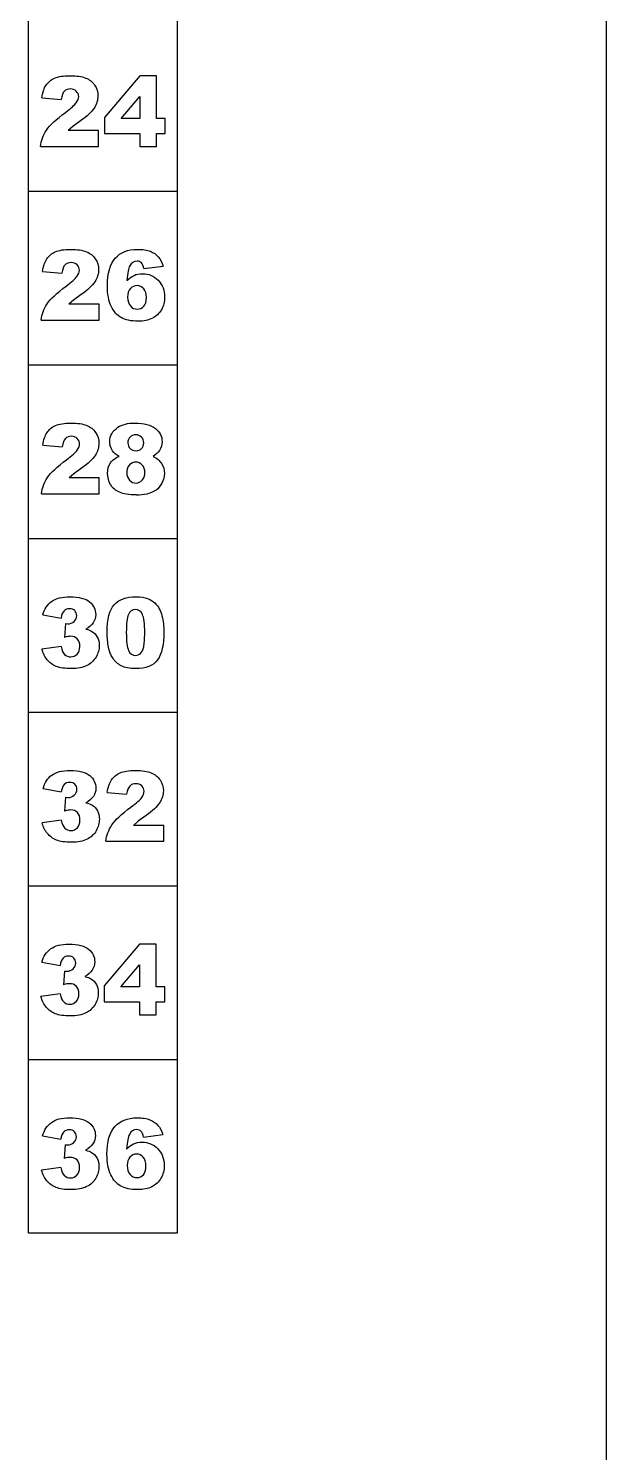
# Model space of a CAD drawing. Header units: inches. Extents: x 0 to 32, y 0 to 130.
# Drawn here: x 20.6 to 32.25, y 14.83 to 43.52 of the extents above; entities that cross this region are included whole.
import ezdxf

# ---------------------------------------------------------------- set-up
doc = ezdxf.new("R2010")
doc.units = ezdxf.units.IN
doc.header["$LTSCALE"] = 1.21
doc.header["$MEASUREMENT"] = 0
doc.layers.get('0').update_dxf_attribs({"linetype": 'CONTINUOUS'})
doc.layers.add('03___PRT_ALL_CURVES', color=7, linetype='CONTINUOUS')

msp = doc.modelspace()

# ---------------------------------------------------------------- linework, layer by layer
at = {"color": 7, "linetype": 'Continuous'}
msp.add_line((32.25, 6), (32.25, 124), dxfattribs=at)
at = {"layer": '03___PRT_ALL_CURVES', "color": 4, "linetype": 'Continuous'}
for p, q in [((20.6, 19.25), (20.6, 82.25)), ((23.6, 82.25), (23.6, 19.25)), ((22.843, 42.574), (22.135, 41.732)), ((23.182, 42.574), (22.843, 42.574)), ((23.182, 41.713), (23.182, 42.574)), ((20.87, 42.127), (21.26, 42.095)), ((22.468, 41.713), (22.843, 42.154)), ((22.843, 42.154), (22.843, 41.713)), ((21.651, 41.666), (21.494, 41.552)), ((22.135, 41.732), (22.135, 41.412)), ((22.843, 41.713), (22.468, 41.713)), ((23.358, 41.713), (23.182, 41.713)), ((23.358, 41.412), (23.358, 41.713)), ((21.494, 41.552), (21.401, 41.467)), ((22.009, 41.467), (21.401, 41.467)), ((22.009, 41.15), (22.009, 41.467)), ((22.135, 41.412), (22.843, 41.412)), ((22.843, 41.412), (22.843, 41.15)), ((23.182, 41.412), (23.358, 41.412)), ((23.182, 41.15), (23.182, 41.412)), ((20.842, 41.15), (22.009, 41.15)), ((22.843, 41.15), (23.182, 41.15)), ((20.6, 40.25), (23.6, 40.25)), ((20.884, 38.627), (21.274, 38.595)), ((22.928, 38.687), (23.315, 38.735)), ((21.665, 38.166), (21.508, 38.052)), ((21.508, 38.052), (21.415, 37.967)), ((22.023, 37.967), (21.415, 37.967)), ((22.023, 37.65), (22.023, 37.967)), ((20.856, 37.65), (22.023, 37.65)), ((20.6, 36.75), (23.6, 36.75)), ((20.89, 35.127), (21.28, 35.095)), ((21.514, 34.552), (21.421, 34.467)), ((22.028, 34.467), (21.421, 34.467)), ((21.671, 34.666), (21.514, 34.552)), ((22.028, 34.15), (22.028, 34.467)), ((20.861, 34.15), (22.028, 34.15)), ((20.6, 33.25), (23.6, 33.25)), ((20.891, 31.711), (21.259, 31.645)), ((21.343, 31.532), (21.323, 31.255)), ((21.343, 31.532), (21.393, 31.528)), ((21.259, 31.071), (20.87, 31.02)), ((20.6, 29.75), (23.6, 29.75)), ((20.894, 28.211), (21.262, 28.145)), ((22.189, 28.127), (22.578, 28.095)), ((21.346, 28.032), (21.326, 27.755)), ((21.346, 28.032), (21.396, 28.028)), ((21.262, 27.571), (20.873, 27.52)), ((22.813, 27.552), (22.72, 27.467)), ((22.97, 27.666), (22.813, 27.552)), ((23.327, 27.467), (22.72, 27.467)), ((23.327, 27.15), (23.327, 27.467)), ((22.16, 27.15), (23.327, 27.15)), ((20.6, 26.25), (23.6, 26.25)), ((22.835, 25.074), (22.126, 24.232)), ((23.174, 25.074), (22.835, 25.074)), ((23.174, 24.213), (23.174, 25.074)), ((20.871, 24.711), (21.239, 24.645)), ((21.323, 24.532), (21.303, 24.255)), ((21.323, 24.532), (21.374, 24.528)), ((22.46, 24.213), (22.835, 24.654)), ((22.835, 24.654), (22.835, 24.213)), ((22.126, 24.232), (22.126, 23.912)), ((22.835, 24.213), (22.46, 24.213)), ((23.35, 24.213), (23.174, 24.213)), ((23.35, 23.912), (23.35, 24.213)), ((21.239, 24.071), (20.85, 24.02)), ((22.126, 23.912), (22.835, 23.912)), ((22.835, 23.912), (22.835, 23.65)), ((23.174, 23.912), (23.35, 23.912)), ((23.174, 23.65), (23.174, 23.912)), ((22.835, 23.65), (23.174, 23.65)), ((20.6, 22.75), (23.6, 22.75)), ((20.885, 21.211), (21.253, 21.145)), ((21.337, 21.032), (21.317, 20.755)), ((21.337, 21.032), (21.388, 21.028)), ((22.919, 21.187), (23.306, 21.235)), ((21.253, 20.571), (20.864, 20.52)), ((23.6, 19.25), (20.6, 19.25))]:
    msp.add_line(p, q, dxfattribs=at)
msp.add_arc((22.774, 35.197), 1.071, 270.0061, 282.0044, dxfattribs=at)
for points in [[(20.954, 42.383), (20.995, 42.444), (21.052, 42.492), (21.126, 42.524)], [(21.126, 42.524), (21.201, 42.557), (21.303, 42.574), (21.435, 42.574)], [(21.435, 42.574), (21.571, 42.574), (21.677, 42.558), (21.754, 42.527)], [(21.754, 42.527), (21.83, 42.496), (21.889, 42.448), (21.933, 42.383)], [(20.87, 42.127), (20.886, 42.236), (20.913, 42.322), (20.954, 42.383)], [(21.323, 42.26), (21.292, 42.229), (21.271, 42.174), (21.26, 42.095)], [(21.445, 42.307), (21.396, 42.307), (21.355, 42.291), (21.323, 42.26)], [(21.564, 42.262), (21.532, 42.292), (21.493, 42.307), (21.445, 42.307)], [(21.612, 42.153), (21.612, 42.195), (21.595, 42.231), (21.564, 42.262)], [(21.933, 42.383), (21.977, 42.318), (21.999, 42.246), (21.999, 42.166)], [(21.345, 41.835), (21.459, 41.919), (21.531, 41.984), (21.563, 42.028)], [(21.563, 42.028), (21.595, 42.072), (21.612, 42.113), (21.612, 42.153)], [(21.924, 41.921), (21.874, 41.843), (21.783, 41.758), (21.651, 41.666)], [(21.999, 42.166), (21.999, 42.08), (21.973, 41.999), (21.924, 41.921)], [(20.963, 41.475), (21.031, 41.576), (21.158, 41.696), (21.345, 41.835)], [(20.842, 41.15), (20.855, 41.265), (20.895, 41.373), (20.963, 41.475)], [(21.14, 39.024), (21.215, 39.057), (21.317, 39.074), (21.449, 39.074)], [(21.449, 39.074), (21.585, 39.074), (21.691, 39.058), (21.768, 39.027)], [(21.768, 39.027), (21.844, 38.996), (21.903, 38.948), (21.947, 38.883)], [(22.35, 38.897), (22.456, 39.015), (22.603, 39.074), (22.792, 39.074)], [(22.792, 39.074), (22.903, 39.074), (22.991, 39.061), (23.056, 39.035)], [(23.056, 39.035), (23.121, 39.009), (23.174, 38.972), (23.217, 38.922)], [(20.884, 38.627), (20.9, 38.736), (20.927, 38.822), (20.968, 38.883)], [(20.968, 38.883), (21.008, 38.944), (21.066, 38.992), (21.14, 39.024)], [(21.337, 38.76), (21.305, 38.729), (21.284, 38.674), (21.274, 38.595)], [(21.459, 38.807), (21.41, 38.807), (21.368, 38.791), (21.337, 38.76)], [(21.578, 38.762), (21.546, 38.792), (21.507, 38.807), (21.459, 38.807)], [(21.625, 38.653), (21.625, 38.695), (21.609, 38.731), (21.578, 38.762)], [(21.947, 38.883), (21.991, 38.818), (22.013, 38.746), (22.013, 38.666)], [(22.191, 38.342), (22.191, 38.594), (22.243, 38.78), (22.35, 38.897)], [(22.641, 38.74), (22.616, 38.694), (22.597, 38.595), (22.585, 38.445)], [(22.789, 38.835), (22.726, 38.835), (22.676, 38.803), (22.641, 38.74)], [(22.876, 38.801), (22.853, 38.824), (22.823, 38.835), (22.789, 38.835)], [(22.928, 38.687), (22.917, 38.741), (22.9, 38.779), (22.876, 38.801)], [(23.217, 38.922), (23.259, 38.872), (23.292, 38.809), (23.315, 38.735)], [(21.359, 38.335), (21.473, 38.419), (21.545, 38.484), (21.577, 38.528)], [(21.577, 38.528), (21.609, 38.572), (21.625, 38.613), (21.625, 38.653)], [(22.013, 38.666), (22.013, 38.58), (21.987, 38.499), (21.938, 38.421)], [(22.585, 38.445), (22.631, 38.492), (22.679, 38.527), (22.728, 38.55)], [(22.728, 38.55), (22.777, 38.573), (22.833, 38.584), (22.898, 38.584)], [(22.898, 38.584), (23.023, 38.584), (23.129, 38.539), (23.214, 38.45)], [(20.977, 37.975), (21.045, 38.076), (21.172, 38.196), (21.359, 38.335)], [(21.938, 38.421), (21.888, 38.343), (21.797, 38.258), (21.665, 38.166)], [(22.266, 37.926), (22.216, 38.031), (22.191, 38.17), (22.191, 38.342)], [(22.653, 38.283), (22.617, 38.243), (22.598, 38.186), (22.598, 38.111)], [(22.789, 38.343), (22.735, 38.343), (22.689, 38.323), (22.653, 38.283)], [(22.922, 38.281), (22.886, 38.322), (22.842, 38.343), (22.789, 38.343)], [(22.976, 38.101), (22.976, 38.179), (22.958, 38.239), (22.922, 38.281)], [(23.214, 38.45), (23.3, 38.361), (23.344, 38.248), (23.344, 38.111)], [(20.856, 37.65), (20.869, 37.765), (20.909, 37.873), (20.977, 37.975)], [(22.469, 37.698), (22.385, 37.745), (22.317, 37.821), (22.266, 37.926)], [(22.598, 38.111), (22.598, 38.035), (22.618, 37.976), (22.656, 37.933)], [(22.656, 37.933), (22.694, 37.89), (22.741, 37.869), (22.796, 37.869)], [(22.796, 37.869), (22.847, 37.869), (22.89, 37.888), (22.924, 37.927)], [(22.924, 37.927), (22.959, 37.965), (22.976, 38.023), (22.976, 38.101)], [(23.344, 38.111), (23.344, 38.019), (23.322, 37.935), (23.278, 37.858)], [(22.807, 37.626), (22.666, 37.626), (22.554, 37.65), (22.469, 37.698)], [(23.097, 37.685), (23.02, 37.646), (22.923, 37.626), (22.807, 37.626)], [(23.278, 37.858), (23.235, 37.782), (23.174, 37.724), (23.097, 37.685)], [(20.89, 35.127), (20.905, 35.236), (20.933, 35.322), (20.974, 35.383)], [(20.974, 35.383), (21.014, 35.444), (21.071, 35.492), (21.146, 35.524)], [(21.146, 35.524), (21.22, 35.557), (21.323, 35.574), (21.454, 35.574)], [(21.465, 35.307), (21.415, 35.307), (21.374, 35.291), (21.343, 35.26)], [(21.454, 35.574), (21.591, 35.574), (21.697, 35.558), (21.773, 35.527)], [(21.583, 35.262), (21.552, 35.292), (21.513, 35.307), (21.465, 35.307)], [(21.773, 35.527), (21.85, 35.496), (21.909, 35.448), (21.953, 35.383)], [(21.953, 35.383), (21.997, 35.318), (22.019, 35.246), (22.019, 35.166)], [(22.238, 35.2), (22.238, 35.317), (22.292, 35.413), (22.403, 35.488)], [(22.403, 35.488), (22.489, 35.545), (22.602, 35.574), (22.744, 35.574)], [(22.763, 35.337), (22.715, 35.337), (22.677, 35.322), (22.647, 35.292)], [(22.744, 35.574), (22.931, 35.574), (23.068, 35.538), (23.158, 35.467)], [(22.877, 35.291), (22.847, 35.322), (22.809, 35.337), (22.763, 35.337)], [(23.158, 35.467), (23.248, 35.395), (23.293, 35.306), (23.293, 35.198)], [(21.343, 35.26), (21.311, 35.229), (21.29, 35.174), (21.28, 35.095)], [(21.365, 34.835), (21.478, 34.919), (21.551, 34.984), (21.583, 35.028)], [(21.631, 35.153), (21.631, 35.195), (21.615, 35.231), (21.583, 35.262)], [(21.583, 35.028), (21.615, 35.072), (21.631, 35.113), (21.631, 35.153)], [(22.019, 35.166), (22.019, 35.08), (21.993, 34.999), (21.944, 34.921)], [(22.295, 35.011), (22.257, 35.066), (22.238, 35.129), (22.238, 35.2)], [(22.429, 34.903), (22.367, 34.935), (22.323, 34.971), (22.295, 35.011)], [(22.647, 35.292), (22.618, 35.263), (22.603, 35.224), (22.603, 35.178)], [(22.603, 35.178), (22.603, 35.129), (22.618, 35.09), (22.648, 35.06)], [(22.648, 35.06), (22.679, 35.03), (22.719, 35.016), (22.769, 35.016)], [(22.769, 35.016), (22.813, 35.016), (22.851, 35.03), (22.88, 35.06)], [(22.922, 35.174), (22.922, 35.221), (22.907, 35.261), (22.877, 35.291)], [(22.88, 35.06), (22.908, 35.089), (22.922, 35.127), (22.922, 35.174)], [(23.239, 35.021), (23.213, 34.98), (23.171, 34.941), (23.113, 34.903)], [(23.293, 35.198), (23.293, 35.135), (23.275, 35.075), (23.239, 35.021)], [(20.983, 34.475), (21.05, 34.576), (21.177, 34.696), (21.365, 34.835)], [(21.944, 34.921), (21.894, 34.843), (21.803, 34.758), (21.671, 34.666)], [(22.195, 34.562), (22.195, 34.644), (22.214, 34.712), (22.252, 34.77)], [(22.252, 34.77), (22.29, 34.827), (22.348, 34.871), (22.429, 34.903)], [(22.636, 34.73), (22.599, 34.691), (22.582, 34.64), (22.582, 34.575)], [(22.763, 34.787), (22.714, 34.787), (22.672, 34.768), (22.636, 34.73)], [(22.891, 34.728), (22.854, 34.767), (22.811, 34.787), (22.763, 34.787)], [(22.948, 34.576), (22.948, 34.637), (22.929, 34.688), (22.891, 34.728)], [(23.113, 34.903), (23.189, 34.866), (23.245, 34.818), (23.282, 34.758)], [(23.282, 34.758), (23.32, 34.698), (23.339, 34.632), (23.339, 34.56)], [(20.861, 34.15), (20.875, 34.265), (20.915, 34.373), (20.983, 34.475)], [(22.255, 34.333), (22.215, 34.401), (22.195, 34.478), (22.195, 34.562)], [(22.582, 34.575), (22.582, 34.513), (22.6, 34.462), (22.638, 34.423)], [(22.892, 34.424), (22.929, 34.464), (22.948, 34.515), (22.948, 34.576)], [(23.339, 34.56), (23.339, 34.489), (23.322, 34.424), (23.29, 34.363)], [(22.434, 34.179), (22.356, 34.213), (22.296, 34.265), (22.255, 34.333)], [(22.774, 34.126), (22.625, 34.126), (22.513, 34.144), (22.434, 34.179)], [(22.638, 34.423), (22.676, 34.384), (22.719, 34.365), (22.768, 34.365)], [(22.768, 34.365), (22.813, 34.365), (22.855, 34.384), (22.892, 34.424)], [(23.172, 34.222), (23.125, 34.189), (23.066, 34.164), (22.997, 34.15)], [(23.29, 34.363), (23.257, 34.302), (23.218, 34.255), (23.172, 34.222)], [(20.891, 31.711), (20.922, 31.827), (20.98, 31.917), (21.067, 31.98)], [(21.067, 31.98), (21.154, 32.042), (21.277, 32.074), (21.436, 32.074)], [(21.436, 32.074), (21.619, 32.074), (21.75, 32.039), (21.832, 31.971)], [(21.832, 31.971), (21.914, 31.903), (21.955, 31.818), (21.955, 31.715)], [(22.186, 31.356), (22.186, 31.621), (22.234, 31.807), (22.329, 31.914)], [(22.329, 31.914), (22.425, 32.02), (22.571, 32.074), (22.768, 32.074)], [(22.768, 32.074), (22.861, 32.074), (22.938, 32.061), (23, 32.038)], [(23, 32.038), (23.06, 32.016), (23.109, 31.985), (23.148, 31.948)], [(23.148, 31.948), (23.186, 31.911), (23.215, 31.871), (23.237, 31.83)], [(21.317, 31.79), (21.288, 31.763), (21.268, 31.714), (21.259, 31.645)], [(21.429, 31.832), (21.383, 31.832), (21.346, 31.818), (21.317, 31.79)], [(21.393, 31.528), (21.444, 31.528), (21.486, 31.544), (21.52, 31.576)], [(21.533, 31.794), (21.508, 31.819), (21.473, 31.832), (21.429, 31.832)], [(21.52, 31.576), (21.555, 31.609), (21.572, 31.647), (21.572, 31.692)], [(21.572, 31.692), (21.572, 31.734), (21.559, 31.768), (21.533, 31.794)], [(21.955, 31.715), (21.955, 31.654), (21.938, 31.599), (21.905, 31.551)], [(22.615, 31.717), (22.586, 31.652), (22.572, 31.53), (22.572, 31.355)], [(22.754, 31.815), (22.689, 31.815), (22.643, 31.782), (22.615, 31.717)], [(22.895, 31.719), (22.864, 31.783), (22.817, 31.815), (22.754, 31.815)], [(22.943, 31.344), (22.943, 31.53), (22.927, 31.655), (22.895, 31.719)], [(23.237, 31.83), (23.259, 31.789), (23.277, 31.742), (23.291, 31.687)], [(23.291, 31.687), (23.317, 31.582), (23.33, 31.473), (23.33, 31.361)], [(21.905, 31.551), (21.872, 31.501), (21.822, 31.458), (21.755, 31.422)], [(21.755, 31.422), (21.809, 31.408), (21.851, 31.392), (21.879, 31.375)], [(21.879, 31.375), (21.925, 31.346), (21.962, 31.308), (21.987, 31.261)], [(22.214, 31.059), (22.195, 31.148), (22.186, 31.247), (22.186, 31.356)], [(22.572, 31.355), (22.572, 31.176), (22.587, 31.054), (22.619, 30.989)], [(22.922, 31.064), (22.936, 31.124), (22.943, 31.217), (22.943, 31.344)], [(23.33, 31.361), (23.33, 31.106), (23.287, 30.92), (23.201, 30.803)], [(20.979, 30.802), (20.931, 30.859), (20.895, 30.932), (20.87, 31.02)], [(21.259, 31.071), (21.274, 30.993), (21.297, 30.938), (21.329, 30.908)], [(21.449, 31.277), (21.418, 31.277), (21.376, 31.27), (21.323, 31.255)], [(21.584, 31.224), (21.551, 31.259), (21.506, 31.277), (21.449, 31.277)], [(21.582, 30.92), (21.617, 30.958), (21.635, 31.009), (21.635, 31.073)], [(21.635, 31.073), (21.635, 31.138), (21.618, 31.188), (21.584, 31.224)], [(22.026, 31.094), (22.026, 31.012), (22.005, 30.934), (21.962, 30.859)], [(21.987, 31.261), (22.013, 31.214), (22.026, 31.159), (22.026, 31.094)], [(22.292, 30.847), (22.259, 30.899), (22.233, 30.969), (22.214, 31.059)], [(22.858, 30.933), (22.887, 30.96), (22.909, 31.004), (22.922, 31.064)], [(21.16, 30.671), (21.087, 30.701), (21.027, 30.745), (20.979, 30.802)], [(21.329, 30.908), (21.362, 30.877), (21.403, 30.863), (21.453, 30.863)], [(21.453, 30.863), (21.504, 30.863), (21.548, 30.882), (21.582, 30.92)], [(21.962, 30.859), (21.92, 30.785), (21.858, 30.726), (21.778, 30.687)], [(22.471, 30.682), (22.399, 30.72), (22.339, 30.775), (22.292, 30.847)], [(22.619, 30.989), (22.65, 30.924), (22.696, 30.892), (22.756, 30.892)], [(22.756, 30.892), (22.795, 30.892), (22.83, 30.905), (22.858, 30.933)], [(23.201, 30.803), (23.115, 30.684), (22.967, 30.626), (22.757, 30.626)], [(21.462, 30.626), (21.334, 30.626), (21.234, 30.641), (21.16, 30.671)], [(21.778, 30.687), (21.698, 30.647), (21.592, 30.626), (21.462, 30.626)], [(22.757, 30.626), (22.639, 30.626), (22.544, 30.645), (22.471, 30.682)], [(20.894, 28.211), (20.924, 28.327), (20.983, 28.417), (21.07, 28.48)], [(21.07, 28.48), (21.156, 28.542), (21.28, 28.574), (21.439, 28.574)], [(21.439, 28.574), (21.622, 28.574), (21.753, 28.539), (21.835, 28.471)], [(21.835, 28.471), (21.917, 28.403), (21.958, 28.318), (21.958, 28.215)], [(22.273, 28.383), (22.313, 28.444), (22.37, 28.492), (22.445, 28.524)], [(22.445, 28.524), (22.519, 28.557), (22.621, 28.574), (22.753, 28.574)], [(22.753, 28.574), (22.89, 28.574), (22.996, 28.558), (23.072, 28.527)], [(23.072, 28.527), (23.149, 28.496), (23.208, 28.448), (23.252, 28.383)], [(21.32, 28.29), (21.291, 28.263), (21.271, 28.214), (21.262, 28.145)], [(21.432, 28.332), (21.386, 28.332), (21.348, 28.318), (21.32, 28.29)], [(21.536, 28.294), (21.511, 28.319), (21.475, 28.332), (21.432, 28.332)], [(21.523, 28.076), (21.558, 28.109), (21.575, 28.147), (21.575, 28.192)], [(21.575, 28.192), (21.575, 28.234), (21.561, 28.268), (21.536, 28.294)], [(21.958, 28.215), (21.958, 28.154), (21.941, 28.099), (21.908, 28.051)], [(22.189, 28.127), (22.204, 28.236), (22.232, 28.322), (22.273, 28.383)], [(22.642, 28.26), (22.61, 28.229), (22.589, 28.174), (22.578, 28.095)], [(22.764, 28.307), (22.714, 28.307), (22.673, 28.291), (22.642, 28.26)], [(22.882, 28.262), (22.851, 28.292), (22.811, 28.307), (22.764, 28.307)], [(22.93, 28.153), (22.93, 28.195), (22.914, 28.231), (22.882, 28.262)], [(22.882, 28.028), (22.914, 28.072), (22.93, 28.113), (22.93, 28.153)], [(23.318, 28.166), (23.318, 28.08), (23.292, 27.999), (23.242, 27.921)], [(23.252, 28.383), (23.296, 28.318), (23.318, 28.246), (23.318, 28.166)], [(21.396, 28.028), (21.447, 28.028), (21.489, 28.044), (21.523, 28.076)], [(21.908, 28.051), (21.875, 28.001), (21.825, 27.958), (21.758, 27.922)], [(21.758, 27.922), (21.812, 27.908), (21.854, 27.892), (21.882, 27.875)], [(21.882, 27.875), (21.928, 27.846), (21.964, 27.808), (21.99, 27.761)], [(22.663, 27.835), (22.777, 27.919), (22.85, 27.984), (22.882, 28.028)], [(23.242, 27.921), (23.192, 27.843), (23.102, 27.758), (22.97, 27.666)], [(21.262, 27.571), (21.277, 27.493), (21.3, 27.438), (21.332, 27.408)], [(21.452, 27.777), (21.421, 27.777), (21.379, 27.77), (21.326, 27.755)], [(21.587, 27.724), (21.554, 27.759), (21.509, 27.777), (21.452, 27.777)], [(21.585, 27.42), (21.62, 27.458), (21.638, 27.509), (21.638, 27.573)], [(21.638, 27.573), (21.638, 27.638), (21.621, 27.688), (21.587, 27.724)], [(22.029, 27.594), (22.029, 27.512), (22.007, 27.434), (21.965, 27.359)], [(21.99, 27.761), (22.016, 27.714), (22.029, 27.659), (22.029, 27.594)], [(22.281, 27.475), (22.349, 27.576), (22.476, 27.696), (22.663, 27.835)], [(20.982, 27.302), (20.934, 27.359), (20.898, 27.432), (20.873, 27.52)], [(21.163, 27.171), (21.09, 27.201), (21.029, 27.245), (20.982, 27.302)], [(21.332, 27.408), (21.365, 27.377), (21.406, 27.363), (21.455, 27.363)], [(21.455, 27.363), (21.507, 27.363), (21.551, 27.382), (21.585, 27.42)], [(21.965, 27.359), (21.922, 27.285), (21.861, 27.226), (21.781, 27.187)], [(22.16, 27.15), (22.174, 27.265), (22.214, 27.373), (22.281, 27.475)], [(21.465, 27.126), (21.337, 27.126), (21.237, 27.141), (21.163, 27.171)], [(21.781, 27.187), (21.701, 27.147), (21.595, 27.126), (21.465, 27.126)], [(20.871, 24.711), (20.902, 24.827), (20.96, 24.917), (21.047, 24.98)], [(21.047, 24.98), (21.134, 25.042), (21.257, 25.074), (21.417, 25.074)], [(21.417, 25.074), (21.599, 25.074), (21.731, 25.039), (21.813, 24.971)], [(21.813, 24.971), (21.894, 24.903), (21.935, 24.818), (21.935, 24.715)], [(21.297, 24.79), (21.269, 24.763), (21.249, 24.714), (21.239, 24.645)], [(21.409, 24.832), (21.363, 24.832), (21.326, 24.818), (21.297, 24.79)], [(21.514, 24.794), (21.488, 24.819), (21.453, 24.832), (21.409, 24.832)], [(21.501, 24.576), (21.535, 24.609), (21.552, 24.647), (21.552, 24.692)], [(21.552, 24.692), (21.552, 24.734), (21.539, 24.768), (21.514, 24.794)], [(21.935, 24.715), (21.935, 24.654), (21.918, 24.599), (21.885, 24.551)], [(21.374, 24.528), (21.424, 24.528), (21.466, 24.544), (21.501, 24.576)], [(21.885, 24.551), (21.852, 24.501), (21.803, 24.458), (21.736, 24.422)], [(21.736, 24.422), (21.789, 24.408), (21.831, 24.392), (21.86, 24.375)], [(21.429, 24.277), (21.399, 24.277), (21.357, 24.27), (21.303, 24.255)], [(21.564, 24.224), (21.531, 24.259), (21.486, 24.277), (21.429, 24.277)], [(21.615, 24.073), (21.615, 24.138), (21.598, 24.188), (21.564, 24.224)], [(21.86, 24.375), (21.906, 24.346), (21.942, 24.308), (21.968, 24.261)], [(21.968, 24.261), (21.994, 24.214), (22.007, 24.159), (22.007, 24.094)], [(20.959, 23.802), (20.912, 23.859), (20.875, 23.932), (20.85, 24.02)], [(21.239, 24.071), (21.254, 23.993), (21.277, 23.938), (21.31, 23.908)], [(21.31, 23.908), (21.342, 23.877), (21.383, 23.863), (21.433, 23.863)], [(21.433, 23.863), (21.485, 23.863), (21.528, 23.882), (21.563, 23.92)], [(21.563, 23.92), (21.597, 23.958), (21.615, 24.009), (21.615, 24.073)], [(21.943, 23.859), (21.9, 23.785), (21.839, 23.726), (21.758, 23.687)], [(22.007, 24.094), (22.007, 24.012), (21.985, 23.934), (21.943, 23.859)], [(21.141, 23.671), (21.067, 23.701), (21.007, 23.745), (20.959, 23.802)], [(21.442, 23.626), (21.315, 23.626), (21.214, 23.641), (21.141, 23.671)], [(21.758, 23.687), (21.678, 23.647), (21.572, 23.626), (21.442, 23.626)], [(21.061, 21.48), (21.148, 21.542), (21.271, 21.574), (21.431, 21.574)], [(21.431, 21.574), (21.613, 21.574), (21.745, 21.539), (21.826, 21.471)], [(22.341, 21.397), (22.448, 21.515), (22.595, 21.574), (22.784, 21.574)], [(22.784, 21.574), (22.895, 21.574), (22.982, 21.561), (23.047, 21.535)], [(23.047, 21.535), (23.112, 21.509), (23.166, 21.472), (23.208, 21.422)], [(20.885, 21.211), (20.916, 21.327), (20.974, 21.417), (21.061, 21.48)], [(21.311, 21.29), (21.283, 21.263), (21.262, 21.214), (21.253, 21.145)], [(21.423, 21.332), (21.377, 21.332), (21.34, 21.318), (21.311, 21.29)], [(21.527, 21.294), (21.502, 21.319), (21.467, 21.332), (21.423, 21.332)], [(21.566, 21.192), (21.566, 21.234), (21.553, 21.268), (21.527, 21.294)], [(21.826, 21.471), (21.908, 21.403), (21.949, 21.318), (21.949, 21.215)], [(22.182, 20.842), (22.182, 21.094), (22.235, 21.28), (22.341, 21.397)], [(22.633, 21.24), (22.607, 21.194), (22.588, 21.095), (22.577, 20.945)], [(22.78, 21.335), (22.717, 21.335), (22.667, 21.303), (22.633, 21.24)], [(22.868, 21.301), (22.844, 21.324), (22.814, 21.335), (22.78, 21.335)], [(22.919, 21.187), (22.909, 21.241), (22.892, 21.279), (22.868, 21.301)], [(23.208, 21.422), (23.251, 21.372), (23.283, 21.309), (23.306, 21.235)], [(21.388, 21.028), (21.438, 21.028), (21.48, 21.044), (21.515, 21.076)], [(21.515, 21.076), (21.549, 21.109), (21.566, 21.147), (21.566, 21.192)], [(21.899, 21.051), (21.866, 21.001), (21.816, 20.958), (21.75, 20.922)], [(21.949, 21.215), (21.949, 21.154), (21.932, 21.099), (21.899, 21.051)], [(22.577, 20.945), (22.622, 20.992), (22.67, 21.027), (22.72, 21.05)], [(22.72, 21.05), (22.768, 21.073), (22.825, 21.084), (22.89, 21.084)], [(22.89, 21.084), (23.014, 21.084), (23.12, 21.039), (23.206, 20.95)], [(23.206, 20.95), (23.292, 20.861), (23.336, 20.748), (23.336, 20.611)], [(21.443, 20.777), (21.412, 20.777), (21.37, 20.77), (21.317, 20.755)], [(21.578, 20.724), (21.545, 20.759), (21.5, 20.777), (21.443, 20.777)], [(21.629, 20.573), (21.629, 20.638), (21.612, 20.688), (21.578, 20.724)], [(21.75, 20.922), (21.803, 20.908), (21.845, 20.892), (21.873, 20.875)], [(21.873, 20.875), (21.92, 20.846), (21.956, 20.808), (21.982, 20.761)], [(21.982, 20.761), (22.007, 20.714), (22.021, 20.659), (22.021, 20.594)], [(22.258, 20.426), (22.207, 20.531), (22.182, 20.67), (22.182, 20.842)], [(22.644, 20.783), (22.608, 20.743), (22.59, 20.686), (22.59, 20.611)], [(22.781, 20.843), (22.726, 20.843), (22.681, 20.823), (22.644, 20.783)], [(22.913, 20.781), (22.877, 20.822), (22.833, 20.843), (22.781, 20.843)], [(22.967, 20.601), (22.967, 20.679), (22.949, 20.739), (22.913, 20.781)], [(20.973, 20.302), (20.925, 20.359), (20.889, 20.432), (20.864, 20.52)], [(21.253, 20.571), (21.268, 20.493), (21.291, 20.438), (21.324, 20.408)], [(21.324, 20.408), (21.356, 20.377), (21.397, 20.363), (21.447, 20.363)], [(21.447, 20.363), (21.498, 20.363), (21.542, 20.382), (21.577, 20.42)], [(21.577, 20.42), (21.611, 20.458), (21.629, 20.509), (21.629, 20.573)], [(22.021, 20.594), (22.021, 20.512), (21.999, 20.434), (21.956, 20.359)], [(22.461, 20.198), (22.376, 20.245), (22.308, 20.321), (22.258, 20.426)], [(22.59, 20.611), (22.59, 20.535), (22.609, 20.476), (22.647, 20.433)], [(22.647, 20.433), (22.685, 20.39), (22.732, 20.369), (22.788, 20.369)], [(22.788, 20.369), (22.838, 20.369), (22.881, 20.388), (22.916, 20.427)], [(22.916, 20.427), (22.95, 20.465), (22.967, 20.523), (22.967, 20.601)], [(23.336, 20.611), (23.336, 20.519), (23.314, 20.435), (23.27, 20.358)], [(21.155, 20.171), (21.081, 20.201), (21.021, 20.245), (20.973, 20.302)], [(21.456, 20.126), (21.328, 20.126), (21.228, 20.141), (21.155, 20.171)], [(21.772, 20.187), (21.692, 20.147), (21.586, 20.126), (21.456, 20.126)], [(21.956, 20.359), (21.914, 20.285), (21.853, 20.226), (21.772, 20.187)], [(22.798, 20.126), (22.658, 20.126), (22.545, 20.15), (22.461, 20.198)], [(23.088, 20.185), (23.011, 20.146), (22.915, 20.126), (22.798, 20.126)], [(23.27, 20.358), (23.226, 20.282), (23.166, 20.224), (23.088, 20.185)]]:
    msp.add_open_spline(points, degree=3, dxfattribs=at)

doc.saveas('drawing.dxf')
